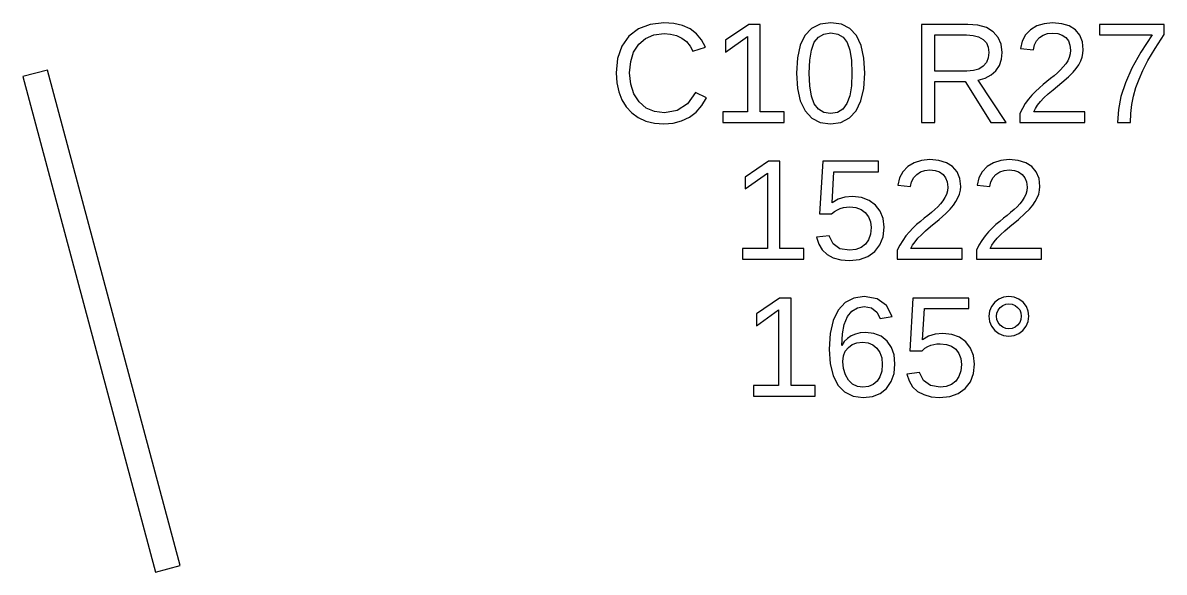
# Model space of a CAD drawing. Extents: x 194 to 2890, y 45 to 1503.
# Drawn here: x 1123.3 to 1190, y 1145.8 to 1178 of the extents above; entities that cross this region are included whole.
import ezdxf

# ---------------------------------------------------------------- set-up
doc = ezdxf.new("R2010")
doc.units = 0
doc.layers.get('0').update_dxf_attribs({"linetype": 'CONTINUOUS'})

msp = doc.modelspace()

# ---------------------------------------------------------------- linework, layer by layer
for points in [[(1161.31, 1172.09), (1161.81, 1172.22), (1162.26, 1172.44), (1162.66, 1172.73), (1162.99, 1173.11), (1163.26, 1173.56), (1162.62, 1173.88), (1162.15, 1173.22), (1161.55, 1172.82), (1160.81, 1172.69), (1160.23, 1172.76), (1159.73, 1172.97), (1159.32, 1173.33), (1159.01, 1173.8), (1158.83, 1174.37), (1158.77, 1175.02), (1158.83, 1175.68), (1159, 1176.24), (1159.3, 1176.7), (1159.7, 1177.04), (1160.19, 1177.25), (1160.78, 1177.32), (1161.16, 1177.29), (1161.51, 1177.2), (1161.83, 1177.05), (1162.09, 1176.85), (1162.31, 1176.59), (1162.47, 1176.29), (1163.2, 1176.53), (1162.97, 1176.96), (1162.67, 1177.31), (1162.3, 1177.59), (1161.86, 1177.79), (1161.35, 1177.91), (1160.77, 1177.95), (1159.96, 1177.86), (1159.28, 1177.6), (1158.72, 1177.17), (1158.31, 1176.59), (1158.06, 1175.87), (1157.98, 1175.02), (1158.02, 1174.44), (1158.13, 1173.91), (1158.31, 1173.44), (1158.56, 1173.03), (1158.89, 1172.68), (1159.27, 1172.41), (1159.72, 1172.21), (1160.22, 1172.09), (1160.77, 1172.05)], [(1167.8, 1172.75), (1166.41, 1172.75), (1166.41, 1177.86), (1165.73, 1177.86), (1164.37, 1176.93), (1164.37, 1176.24), (1165.67, 1177.16), (1165.67, 1172.75), (1164.21, 1172.75), (1164.21, 1172.13), (1167.8, 1172.13)], [(1171.12, 1172.13), (1171.62, 1172.39), (1172.01, 1172.81), (1172.29, 1173.39), (1172.46, 1174.12), (1172.52, 1175), (1172.46, 1175.89), (1172.3, 1176.63), (1172.03, 1177.21), (1171.65, 1177.62), (1171.16, 1177.87), (1170.54, 1177.95), (1169.91, 1177.87), (1169.4, 1177.62), (1169.02, 1177.21), (1168.75, 1176.64), (1168.59, 1175.9), (1168.53, 1175), (1168.59, 1174.11), (1168.75, 1173.38), (1169.03, 1172.8), (1169.42, 1172.38), (1169.91, 1172.13), (1170.51, 1172.05)], [(1176.62, 1174.51), (1178.4, 1174.51), (1179.89, 1172.13), (1180.79, 1172.13), (1179.16, 1174.6), (1179.57, 1174.71), (1179.91, 1174.9), (1180.19, 1175.15), (1180.4, 1175.46), (1180.52, 1175.82), (1180.56, 1176.22), (1180.5, 1176.7), (1180.33, 1177.1), (1180.03, 1177.43), (1179.63, 1177.67), (1179.14, 1177.82), (1178.54, 1177.86), (1175.84, 1177.86), (1175.84, 1172.13), (1176.62, 1172.13)], [(1185.39, 1172.75), (1182.4, 1172.75), (1182.5, 1172.95), (1182.63, 1173.14), (1182.8, 1173.35), (1183, 1173.56), (1183.25, 1173.79), (1183.54, 1174.04), (1184.05, 1174.46), (1184.43, 1174.8), (1184.7, 1175.06), (1184.88, 1175.28), (1185.03, 1175.5), (1185.15, 1175.72), (1185.23, 1175.94), (1185.28, 1176.16), (1185.3, 1176.38), (1185.25, 1176.84), (1185.09, 1177.23), (1184.84, 1177.54), (1184.48, 1177.77), (1184.04, 1177.9), (1183.5, 1177.95), (1183.01, 1177.9), (1182.58, 1177.77), (1182.21, 1177.54), (1181.92, 1177.24), (1181.73, 1176.88), (1181.63, 1176.45), (1182.38, 1176.38), (1182.44, 1176.66), (1182.56, 1176.9), (1182.73, 1177.09), (1182.95, 1177.23), (1183.21, 1177.32), (1183.5, 1177.35), (1183.81, 1177.32), (1184.06, 1177.23), (1184.27, 1177.09), (1184.43, 1176.89), (1184.52, 1176.65), (1184.55, 1176.35), (1184.53, 1176.13), (1184.48, 1175.92), (1184.39, 1175.73), (1184.27, 1175.55), (1184.13, 1175.37), (1183.97, 1175.2), (1183.79, 1175.03), (1183.59, 1174.86), (1183.38, 1174.69), (1183.17, 1174.52), (1182.95, 1174.34), (1182.73, 1174.15), (1182.51, 1173.94), (1182.3, 1173.72), (1182.1, 1173.49), (1181.91, 1173.23), (1181.74, 1172.95), (1181.59, 1172.65), (1181.59, 1172.13), (1185.39, 1172.13)], [(1188.08, 1172.65), (1188.14, 1173.17), (1188.24, 1173.67), (1188.38, 1174.16), (1188.56, 1174.66), (1188.78, 1175.17), (1189.08, 1175.74), (1189.5, 1176.44), (1190.03, 1177.27), (1190.03, 1177.86), (1186.24, 1177.86), (1186.24, 1177.24), (1189.32, 1177.24), (1188.66, 1176.23), (1188.14, 1175.3), (1187.76, 1174.44), (1187.5, 1173.65), (1187.35, 1172.88), (1187.3, 1172.13), (1188.06, 1172.13)], [(1170.13, 1172.71), (1169.81, 1172.9), (1169.57, 1173.21), (1169.41, 1173.66), (1169.31, 1174.26), (1169.27, 1175), (1169.31, 1175.76), (1169.4, 1176.36), (1169.57, 1176.81), (1169.81, 1177.11), (1170.13, 1177.29), (1170.54, 1177.36), (1170.94, 1177.29), (1171.25, 1177.11), (1171.49, 1176.8), (1171.64, 1176.35), (1171.74, 1175.75), (1171.77, 1175), (1171.74, 1174.27), (1171.64, 1173.68), (1171.47, 1173.23), (1171.23, 1172.91), (1170.92, 1172.71), (1170.52, 1172.65)], [(1176.62, 1175.13), (1176.62, 1177.24), (1178.46, 1177.24), (1178.85, 1177.21), (1179.18, 1177.13), (1179.44, 1176.98), (1179.63, 1176.78), (1179.74, 1176.52), (1179.78, 1176.22), (1179.74, 1175.9), (1179.63, 1175.63), (1179.44, 1175.41), (1179.19, 1175.25), (1178.87, 1175.16), (1178.49, 1175.13)], [(1132.49, 1146.22), (1124.72, 1175.19), (1123.28, 1174.81), (1131.04, 1145.83)], [(1168.96, 1164.75), (1167.56, 1164.75), (1167.56, 1169.86), (1166.89, 1169.86), (1165.53, 1168.93), (1165.53, 1168.24), (1166.83, 1169.16), (1166.83, 1164.75), (1165.37, 1164.75), (1165.37, 1164.13), (1168.96, 1164.13)], [(1172.21, 1164.11), (1172.7, 1164.28), (1173.11, 1164.57), (1173.41, 1164.96), (1173.59, 1165.44), (1173.65, 1166), (1173.59, 1166.5), (1173.43, 1166.93), (1173.15, 1167.29), (1172.77, 1167.57), (1172.32, 1167.73), (1171.8, 1167.79), (1171.35, 1167.75), (1170.96, 1167.63), (1170.61, 1167.42), (1170.72, 1169.24), (1173.32, 1169.24), (1173.32, 1169.86), (1170.06, 1169.86), (1169.87, 1166.78), (1170.58, 1166.78), (1170.75, 1166.92), (1170.92, 1167.02), (1171.09, 1167.1), (1171.27, 1167.15), (1171.45, 1167.18), (1171.65, 1167.19), (1172, 1167.15), (1172.3, 1167.04), (1172.55, 1166.86), (1172.74, 1166.61), (1172.85, 1166.32), (1172.89, 1165.98), (1172.85, 1165.6), (1172.74, 1165.27), (1172.56, 1165), (1172.3, 1164.81), (1172, 1164.69), (1171.63, 1164.65), (1171.07, 1164.74), (1170.68, 1165.03), (1170.44, 1165.5), (1169.7, 1165.41), (1169.83, 1165.01), (1170.03, 1164.67), (1170.32, 1164.4), (1170.68, 1164.21), (1171.12, 1164.09), (1171.62, 1164.05)], [(1178.22, 1164.75), (1175.22, 1164.75), (1175.32, 1164.95), (1175.46, 1165.14), (1175.62, 1165.35), (1175.83, 1165.56), (1176.08, 1165.79), (1176.37, 1166.04), (1176.87, 1166.46), (1177.26, 1166.8), (1177.52, 1167.06), (1177.7, 1167.28), (1177.85, 1167.5), (1177.97, 1167.72), (1178.06, 1167.94), (1178.11, 1168.16), (1178.13, 1168.38), (1178.07, 1168.84), (1177.92, 1169.23), (1177.66, 1169.54), (1177.3, 1169.77), (1176.86, 1169.9), (1176.33, 1169.95), (1175.83, 1169.9), (1175.4, 1169.77), (1175.04, 1169.54), (1174.75, 1169.24), (1174.55, 1168.88), (1174.45, 1168.45), (1175.2, 1168.38), (1175.26, 1168.66), (1175.38, 1168.9), (1175.56, 1169.09), (1175.78, 1169.23), (1176.03, 1169.32), (1176.33, 1169.35), (1176.63, 1169.32), (1176.89, 1169.23), (1177.1, 1169.09), (1177.25, 1168.89), (1177.34, 1168.65), (1177.37, 1168.35), (1177.36, 1168.13), (1177.3, 1167.92), (1177.21, 1167.73), (1177.09, 1167.55), (1176.95, 1167.37), (1176.79, 1167.2), (1176.61, 1167.03), (1176.42, 1166.86), (1176.21, 1166.69), (1175.99, 1166.52), (1175.77, 1166.34), (1175.55, 1166.15), (1175.34, 1165.94), (1175.13, 1165.72), (1174.93, 1165.49), (1174.74, 1165.23), (1174.57, 1164.95), (1174.42, 1164.65), (1174.42, 1164.13), (1178.22, 1164.13)], [(1182.85, 1164.75), (1179.86, 1164.75), (1179.96, 1164.95), (1180.09, 1165.14), (1180.26, 1165.35), (1180.46, 1165.56), (1180.71, 1165.79), (1181, 1166.04), (1181.51, 1166.46), (1181.89, 1166.8), (1182.15, 1167.06), (1182.34, 1167.28), (1182.49, 1167.5), (1182.61, 1167.72), (1182.69, 1167.94), (1182.74, 1168.16), (1182.76, 1168.38), (1182.71, 1168.84), (1182.55, 1169.23), (1182.29, 1169.54), (1181.94, 1169.77), (1181.5, 1169.9), (1180.96, 1169.95), (1180.47, 1169.9), (1180.04, 1169.77), (1179.67, 1169.54), (1179.38, 1169.24), (1179.19, 1168.88), (1179.09, 1168.45), (1179.83, 1168.38), (1179.9, 1168.66), (1180.02, 1168.9), (1180.19, 1169.09), (1180.41, 1169.23), (1180.67, 1169.32), (1180.96, 1169.35), (1181.27, 1169.32), (1181.52, 1169.23), (1181.73, 1169.09), (1181.88, 1168.89), (1181.98, 1168.65), (1182.01, 1168.35), (1181.99, 1168.13), (1181.94, 1167.92), (1181.85, 1167.73), (1181.73, 1167.55), (1181.59, 1167.37), (1181.43, 1167.2), (1181.25, 1167.03), (1181.05, 1166.86), (1180.84, 1166.69), (1180.63, 1166.52), (1180.41, 1166.34), (1180.19, 1166.15), (1179.97, 1165.94), (1179.76, 1165.72), (1179.56, 1165.49), (1179.37, 1165.23), (1179.2, 1164.95), (1179.05, 1164.65), (1179.05, 1164.13), (1182.85, 1164.13)], [(1169.61, 1156.75), (1168.21, 1156.75), (1168.21, 1161.86), (1167.54, 1161.86), (1166.18, 1160.93), (1166.18, 1160.24), (1167.48, 1161.16), (1167.48, 1156.75), (1166.02, 1156.75), (1166.02, 1156.13), (1169.61, 1156.13)], [(1172.97, 1156.11), (1173.42, 1156.28), (1173.79, 1156.57), (1174.07, 1156.97), (1174.23, 1157.44), (1174.28, 1158.01), (1174.23, 1158.53), (1174.08, 1158.97), (1173.82, 1159.34), (1173.47, 1159.62), (1173.05, 1159.78), (1172.56, 1159.84), (1172.26, 1159.82), (1171.98, 1159.75), (1171.73, 1159.64), (1171.51, 1159.5), (1171.32, 1159.31), (1171.17, 1159.08), (1171.21, 1159.76), (1171.32, 1160.32), (1171.51, 1160.77), (1171.77, 1161.1), (1172.1, 1161.29), (1172.48, 1161.36), (1172.91, 1161.28), (1173.23, 1161.04), (1173.43, 1160.66), (1174.13, 1160.78), (1173.79, 1161.43), (1173.25, 1161.82), (1172.49, 1161.95), (1171.88, 1161.86), (1171.38, 1161.6), (1170.97, 1161.15), (1170.68, 1160.54), (1170.5, 1159.78), (1170.44, 1158.87), (1170.5, 1158.02), (1170.67, 1157.32), (1170.95, 1156.77), (1171.34, 1156.37), (1171.84, 1156.13), (1172.43, 1156.05)], [(1177.49, 1156.11), (1177.99, 1156.28), (1178.4, 1156.57), (1178.7, 1156.96), (1178.88, 1157.44), (1178.94, 1158), (1178.88, 1158.5), (1178.71, 1158.93), (1178.43, 1159.29), (1178.06, 1159.57), (1177.61, 1159.73), (1177.08, 1159.79), (1176.64, 1159.75), (1176.24, 1159.63), (1175.9, 1159.42), (1176.01, 1161.24), (1178.6, 1161.24), (1178.6, 1161.86), (1175.34, 1161.86), (1175.15, 1158.78), (1175.87, 1158.78), (1176.04, 1158.92), (1176.21, 1159.02), (1176.38, 1159.1), (1176.56, 1159.15), (1176.74, 1159.18), (1176.93, 1159.19), (1177.29, 1159.15), (1177.59, 1159.04), (1177.84, 1158.86), (1178.03, 1158.61), (1178.14, 1158.32), (1178.17, 1157.98), (1178.14, 1157.6), (1178.03, 1157.27), (1177.84, 1157), (1177.59, 1156.81), (1177.28, 1156.69), (1176.92, 1156.65), (1176.36, 1156.74), (1175.96, 1157.03), (1175.73, 1157.5), (1174.98, 1157.41), (1175.11, 1157.01), (1175.32, 1156.67), (1175.61, 1156.4), (1175.97, 1156.21), (1176.4, 1156.09), (1176.9, 1156.05)], [(1181.25, 1159.67), (1181.53, 1159.78), (1181.77, 1159.97), (1181.96, 1160.21), (1182.08, 1160.48), (1182.12, 1160.79), (1182.08, 1161.1), (1181.97, 1161.37), (1181.78, 1161.61), (1181.53, 1161.8), (1181.26, 1161.91), (1180.95, 1161.95), (1180.64, 1161.91), (1180.36, 1161.8), (1180.12, 1161.61), (1179.93, 1161.37), (1179.82, 1161.09), (1179.78, 1160.79), (1179.82, 1160.49), (1179.93, 1160.22), (1180.13, 1159.97), (1180.37, 1159.78), (1180.64, 1159.67), (1180.95, 1159.63)], [(1180.76, 1160.08), (1180.59, 1160.15), (1180.44, 1160.27), (1180.32, 1160.43), (1180.25, 1160.6), (1180.23, 1160.79), (1180.25, 1160.98), (1180.32, 1161.15), (1180.44, 1161.31), (1180.59, 1161.43), (1180.76, 1161.5), (1180.95, 1161.52), (1181.14, 1161.5), (1181.31, 1161.43), (1181.46, 1161.31), (1181.58, 1161.16), (1181.65, 1160.99), (1181.67, 1160.79), (1181.65, 1160.6), (1181.58, 1160.42), (1181.46, 1160.27), (1181.31, 1160.15), (1181.14, 1160.08), (1180.95, 1160.06)], [(1172.09, 1156.69), (1171.81, 1156.83), (1171.57, 1157.06), (1171.39, 1157.37), (1171.28, 1157.73), (1171.24, 1158.15), (1171.28, 1158.47), (1171.38, 1158.75), (1171.56, 1158.97), (1171.79, 1159.14), (1172.06, 1159.24), (1172.38, 1159.27), (1172.72, 1159.24), (1173, 1159.12), (1173.23, 1158.93), (1173.4, 1158.68), (1173.51, 1158.36), (1173.54, 1157.97), (1173.51, 1157.59), (1173.41, 1157.26), (1173.24, 1157), (1173.01, 1156.8), (1172.74, 1156.68), (1172.41, 1156.64)]]:
    msp.add_lwpolyline(points, close=True)

doc.saveas('drawing.dxf')
